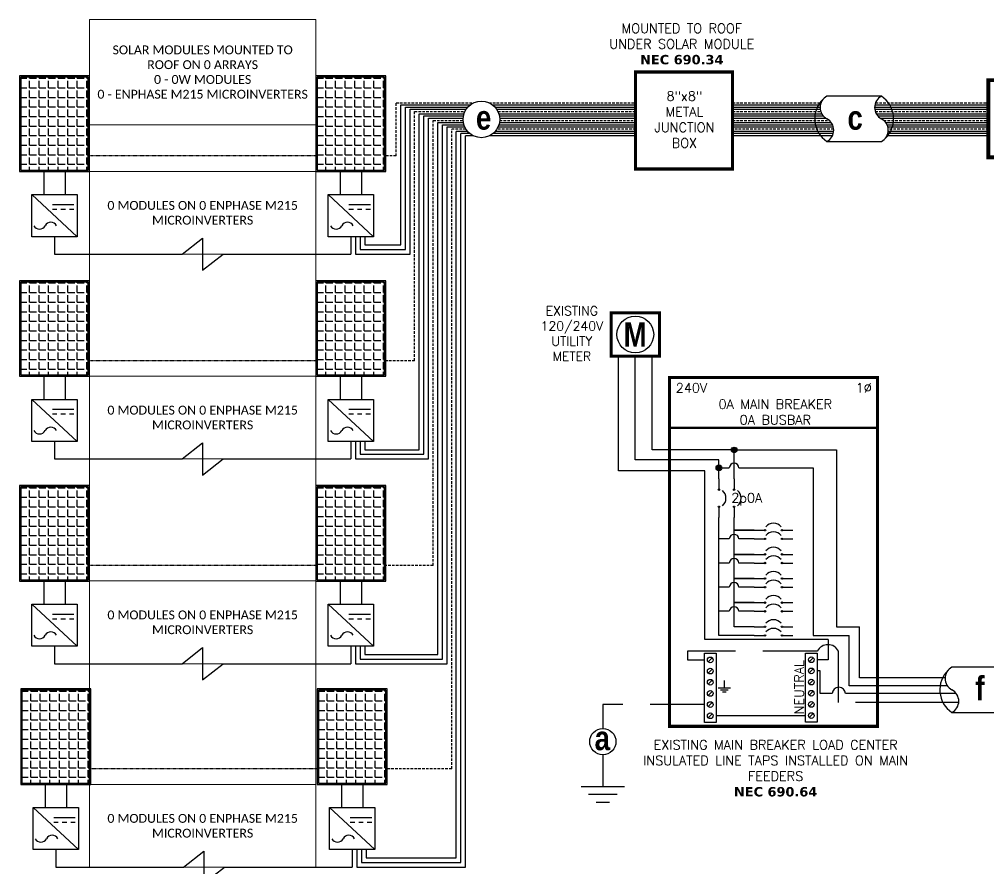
# Model space of a CAD drawing. Header units: feet. Extents: x 24455 to 25053, y 16036 to 16620.
# Drawn here: x 24465.4 to 24842.7, y 16283.1 to 16613.9 of the extents above; entities that cross this region are included whole.
import ezdxf

# ---------------------------------------------------------------- set-up
doc = ezdxf.new("R2010")
doc.units = ezdxf.units.FT
doc.header["$MEASUREMENT"] = 0
doc.linetypes.add('HIDDEN', pattern=[0.375, 0.25, -0.125])
for name, color, linetype in [('ONE LINE BLOCKS', 7, 'Continuous'), ('TABLES', 7, 'Continuous'), ('TEXT', 7, 'Continuous'), ('Z - TITLEBLOCK TXT', 7, 'Continuous')]:
    doc.layers.add(name, color=color, linetype=linetype)
doc.styles.add('ONE LINE TXT', font='techb___.ttf')
doc.styles.get("Standard").update_dxf_attribs({"font": 'simplex.shx'})

# ---------------------------------------------------------------- blocks, each defined once
blk = doc.blocks.new('*T12')
at = {"layer": 'Defpoints', "color": 8, "linetype": 'ByBlock', "lineweight": 0, "transparency": 16777216}
for p, q in [((0, 0), (88.16, 0)), ((0, 0), (0, -330.21)), ((88.16, 0), (88.16, -330.21)), ((0, -41.08), (88.16, -41.08)), ((0, -59.24), (88.16, -59.24)), ((0, -91.46), (88.16, -91.46)), ((0, -138.99), (88.16, -138.99)), ((0, -171.21), (88.16, -171.21)), ((0, -218.74), (88.16, -218.74)), ((0, -250.97), (88.16, -250.97)), ((0, -297.99), (88.16, -297.99)), ((0, -330.21), (88.16, -330.21))]:
    blk.add_line(p, q, dxfattribs=at)
at = {"color": 0, "linetype": 'Continuous', "transparency": 16777216, "char_height": 3.4544, "width": 83.574, "attachment_point": 5}
for s, insert in [('{\\fCalibri|b0|i0|c0;SOLAR MODULES MOUNTED TO ROOF ON 0 ARRAYS^J0 - 0W MODULES^J0 - ENPHASE M215 MICROINVERTERS', (44.08, -20.54)), ('{\\fCalibri|b0|i0|c0;', (44.08, -50.16)), ('{\\fCalibri|b0|i0|c0;0 MODULES ON 0 ENPHASE M215 MICROINVERTERS', (44.08, -75.35)), ('{\\fCalibri|b0|i0|c0;', (44.08, -115.23)), ('{\\fCalibri|b0|i0|c0;0 MODULES ON 0 ENPHASE M215 MICROINVERTERS', (44.08, -155.1)), ('{\\fCalibri|b0|i0|c0;', (44.08, -194.98)), ('{\\fCalibri|b0|i0|c0;0 MODULES ON 0 ENPHASE M215 MICROINVERTERS', (44.08, -234.86)), ('{\\fCalibri|b0|i0|c0;', (44.08, -274.48)), ('{\\fCalibri|b0|i0|c0;0 MODULES ON 0 ENPHASE M215 MICROINVERTERS', (44.08, -314.1))]:
    blk.add_mtext(s, dxfattribs=dict(at, insert=insert))
blk = doc.blocks.new('M_LINE TAPS')
at = {"layer": 'ONE LINE BLOCKS', "linetype": 'Continuous'}
h = blk.add_hatch(color=254, dxfattribs=at)
h.dxf.hatch_style = 1
edge = h.paths.add_edge_path()
edge.add_arc((-12.115, 17.423), 0.197, 0, 360)
h = blk.add_hatch(color=254, dxfattribs=at)
h.dxf.hatch_style = 1
edge = h.paths.add_edge_path()
edge.add_arc((-13.164, 16.191), 0.197, 0, 360)
h = blk.add_hatch(color=1, dxfattribs=at)
h.dxf.hatch_style = 1
edge = h.paths.add_edge_path()
edge.add_arc((-13.164, 14.685), 0.0515, 0, 360)
h = blk.add_hatch(color=1, dxfattribs=at)
h.dxf.hatch_style = 1
edge = h.paths.add_edge_path()
edge.add_arc((-12.115, 14.685), 0.0515, 0, 360)
h = blk.add_hatch(color=1, dxfattribs=at)
h.dxf.hatch_style = 1
edge = h.paths.add_edge_path()
edge.add_arc((-13.164, 13.502), 0.0515, 0, 360)
h = blk.add_hatch(color=1, dxfattribs=at)
h.dxf.hatch_style = 1
edge = h.paths.add_edge_path()
edge.add_arc((-12.115, 13.502), 0.0515, 0, 360)
h = blk.add_hatch(color=1, dxfattribs=at)
h.dxf.hatch_style = 1
edge = h.paths.add_edge_path()
edge.add_arc((-9.991, 11.887), 0.0515, 0, 360)
h = blk.add_hatch(color=1, dxfattribs=at)
h.dxf.hatch_style = 1
edge = h.paths.add_edge_path()
edge.add_arc((-8.808, 11.887), 0.0515, 0, 360)
h = blk.add_hatch(color=1, dxfattribs=at)
h.dxf.hatch_style = 1
edge = h.paths.add_edge_path()
edge.add_arc((-9.991, 11.288), 0.0515, 0, 360)
h = blk.add_hatch(color=1, dxfattribs=at)
h.dxf.hatch_style = 1
edge = h.paths.add_edge_path()
edge.add_arc((-8.808, 11.288), 0.0515, 0, 360)
h = blk.add_hatch(color=1, dxfattribs=at)
h.dxf.hatch_style = 1
edge = h.paths.add_edge_path()
edge.add_arc((-9.991, 10.221), 0.0515, 0, 360)
h = blk.add_hatch(color=1, dxfattribs=at)
h.dxf.hatch_style = 1
edge = h.paths.add_edge_path()
edge.add_arc((-8.808, 10.221), 0.0515, 0, 360)
h = blk.add_hatch(color=1, dxfattribs=at)
h.dxf.hatch_style = 1
edge = h.paths.add_edge_path()
edge.add_arc((-9.991, 9.622), 0.0515, 0, 360)
h = blk.add_hatch(color=1, dxfattribs=at)
h.dxf.hatch_style = 1
edge = h.paths.add_edge_path()
edge.add_arc((-8.808, 9.622), 0.0515, 0, 360)
h = blk.add_hatch(color=1, dxfattribs=at)
h.dxf.hatch_style = 1
edge = h.paths.add_edge_path()
edge.add_arc((-9.991, 8.555), 0.0515, 0, 360)
h = blk.add_hatch(color=1, dxfattribs=at)
h.dxf.hatch_style = 1
edge = h.paths.add_edge_path()
edge.add_arc((-8.808, 8.555), 0.0515, 0, 360)
h = blk.add_hatch(color=1, dxfattribs=at)
h.dxf.hatch_style = 1
edge = h.paths.add_edge_path()
edge.add_arc((-9.991, 7.957), 0.0515, 0, 360)
h = blk.add_hatch(color=1, dxfattribs=at)
h.dxf.hatch_style = 1
edge = h.paths.add_edge_path()
edge.add_arc((-8.808, 7.957), 0.0515, 0, 360)
h = blk.add_hatch(color=1, dxfattribs=at)
h.dxf.hatch_style = 1
edge = h.paths.add_edge_path()
edge.add_arc((-9.991, 6.889), 0.0515, 0, 360)
h = blk.add_hatch(color=1, dxfattribs=at)
h.dxf.hatch_style = 1
edge = h.paths.add_edge_path()
edge.add_arc((-8.808, 6.889), 0.0515, 0, 360)
h = blk.add_hatch(color=1, dxfattribs=at)
h.dxf.hatch_style = 1
edge = h.paths.add_edge_path()
edge.add_arc((-9.991, 6.291), 0.0515, 0, 360)
h = blk.add_hatch(color=1, dxfattribs=at)
h.dxf.hatch_style = 1
edge = h.paths.add_edge_path()
edge.add_arc((-8.808, 6.291), 0.0515, 0, 360)
h = blk.add_hatch(color=1, dxfattribs=at)
h.dxf.hatch_style = 1
edge = h.paths.add_edge_path()
edge.add_arc((-9.991, 5.224), 0.0515, 0, 360)
h = blk.add_hatch(color=1, dxfattribs=at)
h.dxf.hatch_style = 1
edge = h.paths.add_edge_path()
edge.add_arc((-8.808, 5.224), 0.0515, 0, 360)
h = blk.add_hatch(color=1, dxfattribs=at)
h.dxf.hatch_style = 1
edge = h.paths.add_edge_path()
edge.add_arc((-9.991, 4.625), 0.0515, 0, 360)
h = blk.add_hatch(color=1, dxfattribs=at)
h.dxf.hatch_style = 1
edge = h.paths.add_edge_path()
edge.add_arc((-8.808, 4.625), 0.0515, 0, 360)
at = {"color": 155, "true_color": 0x647190}
blk.add_line((-16.567, 22.428), (-2.231, 22.428), dxfattribs=at)
at = {"color": 7, "linetype": 'Continuous'}
for p, q in [((-3.464, 1.711), (-3.464, 5.224)), ((0, 1.711), (-3.464, 1.711))]:
    blk.add_line(p, q, dxfattribs=at)
at = {"color": 10, "linetype": 'Continuous'}
for p, q in [((-4.177, 1.149), (-4.177, 4.625)), ((-3.462, 4.625), (-3.462, 4.625)), ((0, 1.149), (-4.177, 1.149))]:
    blk.add_line(p, q, dxfattribs=at)
at = {"color": 253, "linetype": 'Continuous'}
for p, q in [((-6.184, 2.177), (-6.39, 2.177)), ((-6.184, 0.611), (-6.184, 2.177)), ((-5.36, 0.611), (-6.184, 0.611)), ((0, 0.611), (-4.425, 0.611))]:
    blk.add_line(p, q, dxfattribs=at)
at = {"color": 7, "linetype": 'Continuous'}
blk.add_circle((-21.169, -2.704), 0.906, dxfattribs=at)
at = {"color": 253, "linetype": 'Continuous'}
blk.add_arc((-4.892, 0.584), 0.468, 3.28193, 176.71807, dxfattribs=at)
at = {"layer": 'ONE LINE BLOCKS', "lineweight": 50}
blk.add_line((-16.567, 18.948), (-2.231, 18.948), dxfattribs=at)
at = {"layer": 'ONE LINE BLOCKS', "lineweight": 50, "const_width": 0.21}
for points in [[(-20.599, 23.898), (-20.599, 26.892), (-17.258, 26.892), (-17.258, 23.898)], [(-16.567, -1.647), (-16.567, 22.428), (-2.231, 22.428), (-2.231, -1.647)]]:
    blk.add_lwpolyline(points, close=True, dxfattribs=at)
at = {"layer": 'TEXT', "color": 92, "linetype": 'HIDDEN', "ltscale": 15}
for p, q in [((-6.39, 3.547), (-15.333, 3.547)), ((-15.333, 3.547), (-15.333, 2.935)), ((-4.917, 0), (-4.917, 3.547)), ((-15.333, 2.935), (-14.165, 2.935)), ((0, 0), (-4.917, 0)), ((-14.165, -0.148), (-21.169, -0.148)), ((-21.169, -0.148), (-21.169, -1.798)), ((-21.169, -3.61), (-21.169, -5.799))]:
    blk.add_line(p, q, dxfattribs=at)
at = {"layer": 'TEXT', "color": 92, "linetype": 'Continuous', "ltscale": 15}
blk.add_line((-7.195, -0.918), (-13.361, -0.918), dxfattribs=at)
at = {"layer": 'TEXT', "color": 92, "linetype": 'Continuous', "flags": 128}
for points in [[(-12.79, 1.513), (-12.79, 1.009)], [(-13.205, 1.009), (-12.375, 1.009)], [(-12.519, 0.855), (-13.061, 0.855)], [(-12.663, 0.701), (-12.917, 0.701)]]:
    blk.add_lwpolyline(points, dxfattribs=at)
at = {"layer": 'TEXT', "color": 92, "linetype": 'Continuous', "ltscale": 4, "flags": 128}
for points in [[(-22.671, -5.799), (-19.666, -5.799)], [(-20.187, -6.356), (-22.151, -6.356)], [(-20.708, -6.913), (-21.63, -6.913)]]:
    blk.add_lwpolyline(points, dxfattribs=at)
at = {"layer": 'TEXT', "linetype": 'Continuous'}
blk.add_circle((-18.928, 25.395), 1.267, dxfattribs=at)
at = {"layer": 'TEXT', "color": 92, "linetype": 'Continuous', "ltscale": 0.3}
blk.add_arc((-5.647, 3.164), 0.824, 27.66392, 152.33608, dxfattribs=at)
at = {"layer": 'Z - TITLEBLOCK TXT', "color": 253, "linetype": 'Continuous'}
for p, q in [((-20.077, 15.98), (-20.077, 23.898)), ((-14.134, 15.98), (-20.077, 15.98)), ((-14.134, 4.344), (-14.134, 15.98)), ((-5.63, 4.344), (-14.134, 4.344)), ((-5.63, 4.344), (-5.63, 2.948)), ((-5.63, 2.948), (-6.39, 2.948))]:
    blk.add_line(p, q, dxfattribs=at)
at = {"layer": 'Z - TITLEBLOCK TXT', "color": 10, "linetype": 'Continuous'}
for p, q in [((-18.928, 16.744), (-18.928, 23.898)), ((-13.164, 16.744), (-18.928, 16.744)), ((-13.164, 15.429), (-13.164, 16.744)), ((-12.967, 16.191), (-12.446, 16.191)), ((-11.783, 16.191), (-6.656, 16.191)), ((-6.656, 16.191), (-6.656, 4.625)), ((-13.164, 4.625), (-13.164, 12.759)), ((-12.446, 11.288), (-13.164, 11.288)), ((-10.734, 11.288), (-11.783, 11.288)), ((-12.446, 9.622), (-13.164, 9.622)), ((-10.734, 9.622), (-11.783, 9.622)), ((-12.446, 7.957), (-13.164, 7.957)), ((-10.734, 7.957), (-11.783, 7.957)), ((-12.446, 6.291), (-13.164, 6.291)), ((-10.734, 6.291), (-11.783, 6.291)), ((-10.734, 4.625), (-13.164, 4.625)), ((-6.656, 4.625), (-4.177, 4.625))]:
    blk.add_line(p, q, dxfattribs=at)
at = {"layer": 'Z - TITLEBLOCK TXT', "color": 7, "linetype": 'Continuous'}
for p, q in [((-17.778, 17.423), (-17.778, 23.898)), ((-12.115, 17.423), (-17.778, 17.423)), ((-12.115, 15.429), (-12.115, 17.423)), ((-11.918, 17.423), (-5.044, 17.423)), ((-5.044, 17.423), (-5.044, 5.224)), ((-12.115, 10.221), (-12.115, 12.759)), ((-12.115, 11.887), (-10.734, 11.887)), ((-10.734, 11.887), (-12.115, 11.887)), ((-12.115, 8.555), (-12.115, 10.221)), ((-12.115, 10.221), (-10.734, 10.221)), ((-10.734, 10.221), (-12.115, 10.221)), ((-12.115, 6.889), (-12.115, 8.555)), ((-12.115, 8.555), (-10.734, 8.555)), ((-10.734, 8.555), (-12.115, 8.555)), ((-12.115, 5.224), (-12.115, 6.889)), ((-12.115, 6.889), (-10.734, 6.889)), ((-10.734, 6.889), (-12.115, 6.889)), ((-10.734, 5.224), (-12.115, 5.224)), ((-5.044, 5.224), (-3.464, 5.224))]:
    blk.add_line(p, q, dxfattribs=at)
at = {"layer": 'Z - TITLEBLOCK TXT', "color": 1, "linetype": 'Continuous'}
for p, q in [((-14.165, -1.378), (-14.165, 3.395)), ((-14.165, 3.395), (-13.361, 3.395)), ((-13.361, 3.395), (-13.361, -1.378)), ((-7.195, -1.366), (-7.195, 3.408)), ((-7.195, 3.408), (-6.39, 3.408)), ((-6.39, 3.408), (-6.39, -1.366)), ((-13.361, -1.378), (-14.165, -1.378)), ((-6.39, -1.366), (-7.195, -1.366))]:
    blk.add_line(p, q, dxfattribs=at)
at = {"layer": 'Z - TITLEBLOCK TXT', "color": 4, "linetype": 'Continuous'}
for p, q in [((-13.624, 3.075), (-13.902, 2.796)), ((-6.653, 3.087), (-6.932, 2.809)), ((-13.624, 2.304), (-13.902, 2.025)), ((-6.653, 2.317), (-6.932, 2.038)), ((-13.624, 1.533), (-13.902, 1.255)), ((-6.653, 1.546), (-6.932, 1.267)), ((-13.624, 0.762), (-13.902, 0.484)), ((-6.653, 0.775), (-6.932, 0.497)), ((-6.653, 0.004), (-6.932, -0.274)), ((-13.624, -0.008), (-13.902, -0.287)), ((-13.624, -0.779), (-13.902, -1.058)), ((-6.653, -0.766), (-6.932, -1.045))]:
    blk.add_line(p, q, dxfattribs=at)
at = {"layer": 'Z - TITLEBLOCK TXT', "color": 1, "linetype": 'Continuous', "flags": 128}
for points in [[(-13.164, 15.429), (-13.164, 14.685)], [(-13.164, 15.429), (-13.164, 14.685)], [(-12.115, 15.429), (-12.115, 14.685)], [(-12.115, 15.429), (-12.115, 14.685)], [(-13.164, 13.502), (-13.164, 12.759)], [(-12.115, 13.502), (-12.115, 12.759)], [(-10.734, 11.887), (-9.991, 11.887)], [(-10.734, 11.887), (-9.991, 11.887)], [(-8.808, 11.887), (-8.064, 11.887)], [(-10.734, 11.288), (-9.991, 11.288)], [(-10.734, 11.288), (-9.991, 11.288)], [(-8.808, 11.288), (-8.064, 11.288)], [(-10.734, 10.221), (-9.991, 10.221)], [(-10.734, 10.221), (-9.991, 10.221)], [(-8.808, 10.221), (-8.064, 10.221)], [(-10.734, 9.622), (-9.991, 9.622)], [(-10.734, 9.622), (-9.991, 9.622)], [(-8.808, 9.622), (-8.064, 9.622)], [(-10.734, 8.555), (-9.991, 8.555)], [(-10.734, 8.555), (-9.991, 8.555)], [(-8.808, 8.555), (-8.064, 8.555)], [(-10.734, 7.957), (-9.991, 7.957)], [(-10.734, 7.957), (-9.991, 7.957)], [(-8.808, 7.957), (-8.064, 7.957)], [(-10.734, 6.889), (-9.991, 6.889)], [(-10.734, 6.889), (-9.991, 6.889)], [(-8.808, 6.889), (-8.064, 6.889)], [(-10.734, 6.291), (-9.991, 6.291)], [(-10.734, 6.291), (-9.991, 6.291)], [(-8.808, 6.291), (-8.064, 6.291)], [(-10.734, 5.224), (-9.991, 5.224)], [(-10.734, 5.224), (-9.991, 5.224)], [(-8.808, 5.224), (-8.064, 5.224)], [(-10.734, 4.625), (-9.991, 4.625)], [(-10.734, 4.625), (-9.991, 4.625)], [(-8.808, 4.625), (-8.064, 4.625)]]:
    blk.add_lwpolyline(points, dxfattribs=at)
at = {"layer": 'Z - TITLEBLOCK TXT', "color": 7, "linetype": 'Continuous'}
for centre in [(-12.115, 17.423), (-12.115, 17.423), (-13.164, 16.191)]:
    blk.add_circle(centre, 0.197, dxfattribs=at)
at = {"layer": 'Z - TITLEBLOCK TXT', "color": 1, "linetype": 'Continuous'}
for centre in [(-13.164, 14.685), (-12.115, 14.685), (-13.164, 13.502), (-12.115, 13.502), (-9.991, 11.887), (-8.808, 11.887), (-9.991, 11.288), (-8.808, 11.288), (-9.991, 10.221), (-8.808, 10.221), (-9.991, 9.622), (-8.808, 9.622), (-9.991, 8.555), (-8.808, 8.555), (-9.991, 7.957), (-8.808, 7.957), (-9.991, 6.889), (-8.808, 6.889), (-9.991, 6.291), (-8.808, 6.291), (-9.991, 5.224), (-8.808, 5.224), (-9.991, 4.625), (-8.808, 4.625)]:
    blk.add_circle(centre, 0.0515, dxfattribs=at)
at = {"layer": 'Z - TITLEBLOCK TXT', "color": 4, "linetype": 'Continuous'}
for centre in [(-13.763, 2.935), (-6.792, 2.948), (-13.763, 2.165), (-6.792, 2.177), (-13.763, 1.394), (-6.792, 1.407), (-13.763, 0.623), (-6.792, 0.636), (-13.763, -0.148), (-6.792, -0.135), (-13.763, -0.918), (-6.792, -0.906)]:
    blk.add_circle(centre, 0.197, dxfattribs=at)
at = {"layer": 'Z - TITLEBLOCK TXT', "color": 10, "linetype": 'Continuous'}
for centre in [(-12.115, 16.172), (-12.115, 11.269), (-12.115, 9.603), (-12.115, 7.938), (-12.115, 6.272)]:
    blk.add_arc(centre, 0.332, 3.2937, 176.7063, dxfattribs=at)
at = {"layer": 'Z - TITLEBLOCK TXT', "color": 1, "linetype": 'Continuous'}
for centre, start, end in [((-13.375, 14.094), 310.3392, 49.6608), ((-12.326, 14.094), 310.3392, 49.6608), ((-9.399, 11.675), 40.3392, 139.6608), ((-9.399, 11.077), 40.3392, 139.6608), ((-9.399, 10.01), 40.3392, 139.6608), ((-9.399, 9.411), 40.3392, 139.6608), ((-9.399, 8.344), 40.3392, 139.6608), ((-9.399, 7.745), 40.3392, 139.6608), ((-9.399, 6.678), 40.3392, 139.6608), ((-9.399, 6.079), 40.3392, 139.6608), ((-9.399, 5.012), 40.3392, 139.6608), ((-9.399, 4.413), 40.3392, 139.6608)]:
    blk.add_arc(centre, 0.697, start, end, dxfattribs=at)
at = {"layer": 'TABLES', "color": 1, "linetype": 'Continuous'}
blk.add_text('NEUTRAL', height=0.648, rotation=90, dxfattribs=at).set_placement((-7.311, -0.826))
at = {"layer": 'TEXT', "color": 1, "attachment_point": 5}
for s, width, gutter_width, heights, insert, char_height in [('EXISTING\\P120/240V UTILITY METER', 0.05231, 7.17, [0], (-23.305, 25.455), 0.62775), ('240V', 0.14806, 0.75, [0], (-15.056, 21.71), 0.648), ('1∅', 0.14806, 0.75, [0], (-3.173, 21.71), 0.648), ('0A MAIN BREAKER\\P0A BUSBAR', 11.19903, 0.75, [0], (-9.274, 20.045), 0.648), ('2p0A', 0.14806, 0.75, [0], (-11.242, 14.016), 0.648), ('EXISTING MAIN BREAKER LOAD CENTER INSULATED LINE TAPS INSTALLED ON MAIN FEEDERS\\P{\\fVerdana|b1|i0|c0|p34;NEC 690.64}', 18.4888, 7.17, [5.996], (-9.253, -4.546), 0.648)]:
    blk.add_mtext_dynamic_manual_height_columns(s, width=width, gutter_width=gutter_width, heights=heights, dxfattribs=dict(at, insert=insert, char_height=char_height))
at = {"layer": 'Z - TITLEBLOCK TXT', "color": 253, "linetype": 'Continuous', "style": 'ONE LINE TXT'}
blk.add_text('M', height=1.662, dxfattribs=at).set_placement((-19.736, 24.559))
at = {"layer": 'Z - TITLEBLOCK TXT', "color": 1, "linetype": 'Continuous', "insert": (-21.734, -1.631), "char_height": 1.66239, "attachment_point": 1, "style": 'ONE LINE TXT'}
blk.add_mtext_dynamic_manual_height_columns('{\\W1;\\C256;a}', width=0.13853, gutter_width=2.132, heights=[0], dxfattribs=at)
blk = doc.blocks.new('*U13')
at = {"color": 155, "true_color": 0x647190}
blk.add_blockref('M_LINE TAPS', (0, 0), dxfattribs=at)
blk = doc.blocks.new('*U7')
at = {"color": 7, "linetype": 'Continuous'}
for p, q in [((6.669, 2.433), (2.905, 2.433)), ((2.435, 1.711), (0, 1.711)), ((9.575, 1.711), (6.199, 1.711)), ((2.905, -0.69), (6.669, -0.69))]:
    blk.add_line(p, q, dxfattribs=at)
at = {"color": 10, "linetype": 'Continuous'}
for p, q in [((2.591, 1.149), (0, 1.149)), ((9.575, 1.149), (6.355, 1.149))]:
    blk.add_line(p, q, dxfattribs=at)
at = {"color": 253, "linetype": 'Continuous'}
for p, q in [((3.208, 0.611), (0, 0.611)), ((9.575, 0.611), (6.972, 0.611))]:
    blk.add_line(p, q, dxfattribs=at)
at = {"color": 7, "linetype": 'Continuous'}
for centre, start, end in [((3.942, 0.872), 133.97324, 236.42648), ((5.633, 0.872), 313.97324, 56.42648)]:
    blk.add_arc(centre, 1.874, start, end, dxfattribs=at)
at = {"layer": 'TEXT', "color": 92, "linetype": 'HIDDEN', "ltscale": 15}
for p, q in [((3.373, 0), (0, 0)), ((9.575, 0), (7.137, 0))]:
    blk.add_line(p, q, dxfattribs=at)
at = {"layer": 'Z - TITLEBLOCK TXT', "linetype": 'Continuous'}
for centre, start, end in [((3.315, 1.653), 117.66392, 242.33608), ((7.078, 1.653), 117.66392, 242.33608), ((2.496, 0.091), 297.66392, 62.33608), ((6.26, 0.091), 297.66392, 62.33608)]:
    blk.add_arc(centre, 0.882, start, end, dxfattribs=at)

msp = doc.modelspace()

# ---------------------------------------------------------------- hatches: boundary and pattern name
at = {"layer": 'ONE LINE BLOCKS', "linetype": 'Continuous'}
h = msp.add_hatch(dxfattribs=at)
h.set_pattern_fill('ANGLE', color=256, scale=13.54666)
h.set_pattern_definition([(0, (24528.955, 4573.0756), (0, 3.7253315), [2.709332, -1.0159995]), (90, (24528.955, 4573.0756), (-3.7253315, 2e-16), [2.709332, -1.0159995])])
h.paths.add_polyline_path([(24465.94, 16591.37), (24465.94, 16555.19), (24492.18, 16555.19), (24492.18, 16591.37)])
h = msp.add_hatch(dxfattribs=at)
h.set_pattern_fill('ANGLE', color=256, scale=13.54666)
h.set_pattern_definition([(0, (24644.3747, 4573.0756), (0, 3.7253315), [2.709332, -1.0159995]), (90, (24644.3747, 4573.0756), (-3.7253315, 2e-16), [2.709332, -1.0159995])])
h.paths.add_polyline_path([(24581.36, 16591.37), (24581.36, 16555.19), (24607.6, 16555.19), (24607.6, 16591.37)])
h = msp.add_hatch(dxfattribs=at)
h.set_pattern_fill('ANGLE', color=256, scale=13.54666)
h.set_pattern_definition([(0, (24528.955, 4493.3225), (0, 3.7253315), [2.709332, -1.0159995]), (90, (24528.955, 4493.3225), (-3.7253315, 2e-16), [2.709332, -1.0159995])])
h.paths.add_polyline_path([(24465.94, 16511.62), (24465.94, 16475.44), (24492.18, 16475.44), (24492.18, 16511.62)])
h = msp.add_hatch(dxfattribs=at)
h.set_pattern_fill('ANGLE', color=256, scale=13.54666)
h.set_pattern_definition([(0, (24644.3747, 4493.3225), (0, 3.7253315), [2.709332, -1.0159995]), (90, (24644.3747, 4493.3225), (-3.7253315, 2e-16), [2.709332, -1.0159995])])
h.paths.add_polyline_path([(24581.36, 16511.62), (24581.36, 16475.44), (24607.6, 16475.44), (24607.6, 16511.62)])
h = msp.add_hatch(dxfattribs=at)
h.set_pattern_fill('ANGLE', color=256, scale=13.54666)
h.set_pattern_definition([(0, (24528.955, 4413.5694), (0, 3.7253315), [2.709332, -1.0159995]), (90, (24528.955, 4413.5694), (-3.7253315, 2e-16), [2.709332, -1.0159995])])
h.paths.add_polyline_path([(24465.94, 16431.87), (24465.94, 16395.68), (24492.18, 16395.68), (24492.18, 16431.87)])
h = msp.add_hatch(dxfattribs=at)
h.set_pattern_fill('ANGLE', color=256, scale=13.54666)
h.set_pattern_definition([(0, (24644.3747, 4413.5694), (0, 3.7253315), [2.709332, -1.0159995]), (90, (24644.3747, 4413.5694), (-3.7253315, 2e-16), [2.709332, -1.0159995])])
h.paths.add_polyline_path([(24581.36, 16431.87), (24581.36, 16395.68), (24607.6, 16395.68), (24607.6, 16431.87)])
h = msp.add_hatch(dxfattribs=at)
h.set_pattern_fill('ANGLE', color=256, scale=13.54666)
h.set_pattern_definition([(0, (24529.464, 4334.3253), (0, 3.7253315), [2.709332, -1.0159995]), (90, (24529.464, 4334.3253), (-3.7253315, 2e-16), [2.709332, -1.0159995])])
h.paths.add_polyline_path([(24466.45, 16352.62), (24466.45, 16316.44), (24492.69, 16316.44), (24492.69, 16352.62)])
h = msp.add_hatch(dxfattribs=at)
h.set_pattern_fill('ANGLE', color=256, scale=13.54666)
h.set_pattern_definition([(0, (24644.8838, 4334.3253), (0, 3.7253315), [2.709332, -1.0159995]), (90, (24644.8838, 4334.3253), (-3.7253315, 2e-16), [2.709332, -1.0159995])])
h.paths.add_polyline_path([(24581.87, 16352.62), (24581.87, 16316.44), (24608.11, 16316.44), (24608.11, 16352.62)])

# ---------------------------------------------------------------- linework, layer by layer
at = {"color": 7, "linetype": 'Continuous'}
for p, q in [((24800.98, 16584), (24779.74, 16584)), ((24779.74, 16566.37), (24800.98, 16566.37))]:
    msp.add_line(p, q, dxfattribs=at)
at = {"color": 253, "linetype": 'Continuous'}
for p, q in [((24613.88, 16526.06), (24613.88, 16580.61)), ((24613.88, 16580.61), (24640.88, 16580.61)), ((24621.09, 16577.17), (24638.46, 16577.17)), ((24621.09, 16446.31), (24621.09, 16577.17)), ((24649.63, 16580.61), (24705.26, 16580.61)), ((24652.05, 16577.17), (24705.26, 16577.17)), ((24743.04, 16580.61), (24777.18, 16580.61)), ((24743.04, 16577.17), (24777.7, 16577.17)), ((24798.42, 16580.61), (24842.63, 16580.61)), ((24798.95, 16577.17), (24842.63, 16577.17)), ((24628.3, 16573.72), (24638.23, 16573.72)), ((24628.3, 16366.56), (24628.3, 16573.72)), ((24652.29, 16573.72), (24705.26, 16573.72)), ((24743.04, 16573.72), (24781.44, 16573.72)), ((24802.68, 16573.72), (24842.63, 16573.72)), ((24639.87, 16570.28), (24635.51, 16570.28)), ((24635.51, 16287.31), (24635.51, 16570.28)), ((24705.26, 16570.28), (24650.64, 16570.28)), ((24782.38, 16570.28), (24743.04, 16570.28)), ((24842.63, 16570.28), (24803.62, 16570.28)), ((24599.89, 16526.06), (24613.88, 16526.06)), ((24599.89, 16446.31), (24621.09, 16446.31)), ((24599.89, 16366.56), (24628.3, 16366.56)), ((24600.4, 16287.31), (24635.51, 16287.31))]:
    msp.add_line(p, q, dxfattribs=at)
at = {"color": 10, "linetype": 'Continuous'}
for p, q in [((24615.69, 16524.26), (24615.69, 16579.75)), ((24615.69, 16579.75), (24639.95, 16579.75)), ((24650.56, 16579.75), (24705.26, 16579.75)), ((24743.04, 16579.75), (24777.07, 16579.75)), ((24798.32, 16579.75), (24842.63, 16579.75)), ((24622.89, 16576.31), (24638.24, 16576.31)), ((24622.89, 16444.51), (24622.89, 16576.31)), ((24652.27, 16576.31), (24705.26, 16576.31)), ((24743.04, 16576.31), (24778.31, 16576.31)), ((24799.56, 16576.31), (24842.63, 16576.31)), ((24630.1, 16572.86), (24638.43, 16572.86)), ((24630.1, 16364.76), (24630.1, 16572.86)), ((24640.76, 16569.42), (24637.31, 16569.42)), ((24637.31, 16285.51), (24637.31, 16569.42)), ((24705.26, 16569.42), (24649.75, 16569.42)), ((24652.08, 16572.86), (24705.26, 16572.86)), ((24743.04, 16572.86), (24781.95, 16572.86)), ((24782.21, 16569.42), (24743.04, 16569.42)), ((24803.19, 16572.86), (24842.63, 16572.86)), ((24842.63, 16569.42), (24803.46, 16569.42)), ((24598.09, 16524.26), (24615.69, 16524.26)), ((24598.09, 16444.51), (24622.89, 16444.51)), ((24598.09, 16364.76), (24630.1, 16364.76)), ((24598.6, 16285.51), (24637.31, 16285.51))]:
    msp.add_line(p, q, dxfattribs=at)
at = {"linetype": 'Continuous'}
for p, q in [((24617.49, 16522.46), (24617.49, 16578.89)), ((24617.49, 16578.89), (24639.29, 16578.89)), ((24651.22, 16578.89), (24705.26, 16578.89)), ((24743.04, 16578.89), (24777.12, 16578.89)), ((24798.37, 16578.89), (24842.63, 16578.89)), ((24624.7, 16575.45), (24638.13, 16575.45)), ((24624.7, 16442.71), (24624.7, 16575.45)), ((24652.38, 16575.45), (24705.26, 16575.45)), ((24743.04, 16575.45), (24779.3, 16575.45)), ((24800.55, 16575.45), (24842.63, 16575.45)), ((24631.9, 16572), (24638.76, 16572)), ((24631.9, 16362.95), (24631.9, 16572)), ((24651.75, 16572), (24705.26, 16572)), ((24743.04, 16572), (24782.25, 16572)), ((24803.5, 16572), (24842.63, 16572)), ((24642.11, 16568.56), (24639.11, 16568.56)), ((24639.11, 16283.71), (24639.11, 16568.56)), ((24705.26, 16568.56), (24648.41, 16568.56)), ((24781.88, 16568.56), (24743.04, 16568.56)), ((24842.63, 16568.56), (24803.12, 16568.56)), ((24474.91, 16554.68), (24474.91, 16545.67)), ((24483.22, 16554.68), (24483.22, 16545.67)), ((24590.33, 16554.68), (24590.33, 16545.67)), ((24598.63, 16554.68), (24598.63, 16545.67)), ((24470.24, 16545.67), (24487.89, 16545.67)), ((24470.24, 16529.28), (24470.24, 16545.67)), ((24470.24, 16545.67), (24487.89, 16529.28)), ((24487.89, 16545.67), (24487.89, 16529.28)), ((24585.66, 16545.67), (24603.3, 16545.67)), ((24585.66, 16529.28), (24585.66, 16545.67)), ((24585.66, 16545.67), (24603.3, 16529.28)), ((24603.3, 16545.67), (24603.3, 16529.28)), ((24487.89, 16529.28), (24470.24, 16529.28)), ((24603.3, 16529.28), (24585.66, 16529.28)), ((24596.28, 16522.46), (24617.49, 16522.46)), ((24474.91, 16474.93), (24474.91, 16465.92)), ((24483.22, 16474.93), (24483.22, 16465.92)), ((24590.33, 16474.93), (24590.33, 16465.92)), ((24598.63, 16474.93), (24598.63, 16465.92)), ((24470.24, 16465.92), (24487.89, 16465.92)), ((24470.24, 16449.53), (24470.24, 16465.92)), ((24470.24, 16465.92), (24487.89, 16449.53)), ((24487.89, 16465.92), (24487.89, 16449.53)), ((24585.66, 16465.92), (24603.3, 16465.92)), ((24585.66, 16449.53), (24585.66, 16465.92)), ((24585.66, 16465.92), (24603.3, 16449.53)), ((24603.3, 16465.92), (24603.3, 16449.53)), ((24487.89, 16449.53), (24470.24, 16449.53)), ((24603.3, 16449.53), (24585.66, 16449.53)), ((24596.28, 16442.71), (24624.7, 16442.71)), ((24474.91, 16395.17), (24474.91, 16386.16)), ((24483.22, 16395.17), (24483.22, 16386.16)), ((24590.33, 16395.17), (24590.33, 16386.16)), ((24598.63, 16395.17), (24598.63, 16386.16)), ((24470.24, 16386.16), (24487.89, 16386.16)), ((24470.24, 16369.77), (24470.24, 16386.16)), ((24470.24, 16386.16), (24487.89, 16369.77)), ((24487.89, 16386.16), (24487.89, 16369.77)), ((24585.66, 16386.16), (24603.3, 16386.16)), ((24585.66, 16369.77), (24585.66, 16386.16)), ((24585.66, 16386.16), (24603.3, 16369.77)), ((24603.3, 16386.16), (24603.3, 16369.77)), ((24487.89, 16369.77), (24470.24, 16369.77)), ((24603.3, 16369.77), (24585.66, 16369.77)), ((24596.28, 16362.95), (24631.9, 16362.95)), ((24475.42, 16315.93), (24475.42, 16306.92)), ((24483.72, 16315.93), (24483.72, 16306.92)), ((24590.84, 16315.93), (24590.84, 16306.92)), ((24599.14, 16315.93), (24599.14, 16306.92)), ((24470.75, 16306.92), (24488.39, 16306.92)), ((24470.75, 16290.53), (24470.75, 16306.92)), ((24470.75, 16306.92), (24488.39, 16290.53)), ((24488.39, 16306.92), (24488.39, 16290.53)), ((24586.17, 16306.92), (24603.81, 16306.92)), ((24586.17, 16290.53), (24586.17, 16306.92)), ((24586.17, 16306.92), (24603.81, 16290.53)), ((24603.81, 16306.92), (24603.81, 16290.53)), ((24488.39, 16290.53), (24470.75, 16290.53)), ((24603.81, 16290.53), (24586.17, 16290.53)), ((24596.79, 16283.71), (24639.11, 16283.71))]:
    msp.add_line(p, q, dxfattribs=at)
at = {"linetype": 'Continuous', "flags": 128}
for points in [[(24465.43, 16591.88), (24465.43, 16554.68), (24492.69, 16554.68), (24492.69, 16591.88), (24465.43, 16591.88)], [(24580.85, 16591.88), (24580.85, 16554.68), (24608.11, 16554.68), (24608.11, 16591.88), (24580.85, 16591.88)], [(24465.43, 16512.13), (24465.43, 16474.93), (24492.69, 16474.93), (24492.69, 16512.13), (24465.43, 16512.13)], [(24580.85, 16512.13), (24580.85, 16474.93), (24608.11, 16474.93), (24608.11, 16512.13), (24580.85, 16512.13)], [(24465.43, 16432.38), (24465.43, 16395.17), (24492.69, 16395.17), (24492.69, 16432.38), (24465.43, 16432.38)], [(24580.85, 16432.38), (24580.85, 16395.17), (24608.11, 16395.17), (24608.11, 16432.38), (24580.85, 16432.38)], [(24465.94, 16353.13), (24465.94, 16315.93), (24493.2, 16315.93), (24493.2, 16353.13), (24465.94, 16353.13)], [(24581.36, 16353.13), (24581.36, 16315.93), (24608.62, 16315.93), (24608.62, 16353.13), (24581.36, 16353.13)]]:
    msp.add_lwpolyline(points, dxfattribs=at)
for points in [[(24465.94, 16591.37), (24465.94, 16555.19), (24492.18, 16555.19), (24492.18, 16591.37)], [(24581.36, 16591.37), (24581.36, 16555.19), (24607.6, 16555.19), (24607.6, 16591.37)], [(24465.94, 16511.62), (24465.94, 16475.44), (24492.18, 16475.44), (24492.18, 16511.62)], [(24581.36, 16511.62), (24581.36, 16475.44), (24607.6, 16475.44), (24607.6, 16511.62)], [(24465.94, 16431.87), (24465.94, 16395.68), (24492.18, 16395.68), (24492.18, 16431.87)], [(24581.36, 16431.87), (24581.36, 16395.68), (24607.6, 16395.68), (24607.6, 16431.87)], [(24466.45, 16352.62), (24466.45, 16316.44), (24492.69, 16316.44), (24492.69, 16352.62)], [(24581.87, 16352.62), (24581.87, 16316.44), (24608.11, 16316.44), (24608.11, 16352.62)]]:
    msp.add_lwpolyline(points, close=True, dxfattribs=at)
at = {"color": 7, "linetype": 'Continuous'}
msp.add_circle((24645.26, 16574.97), 7.14, dxfattribs=at)
for centre, start, end in [((24785.59, 16575.19), 133.9732, 236.4265), ((24795.13, 16575.19), 313.9732, 56.4265)]:
    msp.add_arc(centre, 10.58, start, end, dxfattribs=at)
at = {"layer": 'ONE LINE BLOCKS', "lineweight": 50}
for points, const_width in [([(24743.04, 16555.65), (24705.26, 16555.65), (24705.26, 16593.43), (24743.04, 16593.43)], 1.19), ([(24872.73, 16560.14), (24842.63, 16560.14), (24842.63, 16590.24), (24872.73, 16590.24)], 1.53)]:
    msp.add_lwpolyline(points, close=True, dxfattribs=dict(at, const_width=const_width))
at = {"layer": 'TEXT', "color": 92, "linetype": 'HIDDEN', "ltscale": 4}
for p, q in [((24612.08, 16560.73), (24612.08, 16581.47)), ((24612.08, 16581.47), (24642.31, 16581.47)), ((24648.21, 16581.47), (24705.26, 16581.47)), ((24743.04, 16581.47), (24777.44, 16581.47)), ((24798.68, 16581.47), (24842.63, 16581.47)), ((24619.29, 16578.03), (24638.81, 16578.03)), ((24619.29, 16480.98), (24619.29, 16578.03)), ((24651.71, 16578.03), (24705.26, 16578.03)), ((24743.04, 16578.03), (24777.33, 16578.03)), ((24798.57, 16578.03), (24842.63, 16578.03)), ((24626.5, 16574.58), (24638.13, 16574.58)), ((24626.5, 16401.22), (24626.5, 16574.58)), ((24652.39, 16574.58), (24705.26, 16574.58)), ((24743.04, 16574.58), (24780.64, 16574.58)), ((24801.88, 16574.58), (24842.63, 16574.58)), ((24639.23, 16571.14), (24633.71, 16571.14)), ((24633.71, 16322.07), (24633.71, 16571.14)), ((24705.26, 16571.14), (24651.29, 16571.14)), ((24782.39, 16571.14), (24743.04, 16571.14)), ((24842.63, 16571.14), (24803.63, 16571.14)), ((24612.08, 16560.73), (24608.11, 16560.73)), ((24619.29, 16480.98), (24608.11, 16480.98)), ((24626.5, 16401.22), (24608.11, 16401.22)), ((24633.71, 16321.98), (24608.62, 16321.98))]:
    msp.add_line(p, q, dxfattribs=at)
at = {"layer": 'TEXT', "color": 92, "linetype": 'HIDDEN', "ltscale": 0.3, "flags": 128}
for points in [[(24580.85, 16560.73), (24492.69, 16560.73)], [(24580.85, 16480.98), (24492.69, 16480.98)], [(24580.85, 16401.22), (24492.69, 16401.22)], [(24581.36, 16321.98), (24493.2, 16321.98)]]:
    msp.add_lwpolyline(points, dxfattribs=at)
at = {"layer": 'Z - TITLEBLOCK TXT', "color": 7, "linetype": 'Continuous'}
for p, q in [((24486.66, 16541.68), (24478.27, 16541.68)), ((24480.02, 16539.86), (24478.27, 16539.86)), ((24483.34, 16539.86), (24481.59, 16539.86)), ((24486.66, 16539.86), (24484.91, 16539.86)), ((24602.08, 16541.68), (24593.69, 16541.68)), ((24595.44, 16539.86), (24593.69, 16539.86)), ((24598.76, 16539.86), (24597.01, 16539.86)), ((24602.08, 16539.86), (24600.33, 16539.86)), ((24528.82, 16522.46), (24536.77, 16528.72)), ((24536.77, 16528.72), (24536.77, 16516.2)), ((24536.77, 16516.2), (24544.73, 16522.46)), ((24486.66, 16461.92), (24478.27, 16461.92)), ((24480.02, 16460.11), (24478.27, 16460.11)), ((24483.34, 16460.11), (24481.59, 16460.11)), ((24486.66, 16460.11), (24484.91, 16460.11)), ((24602.08, 16461.92), (24593.69, 16461.92)), ((24595.44, 16460.11), (24593.69, 16460.11)), ((24598.76, 16460.11), (24597.01, 16460.11)), ((24602.08, 16460.11), (24600.33, 16460.11)), ((24528.82, 16442.71), (24536.77, 16448.97)), ((24536.77, 16448.97), (24536.77, 16436.44)), ((24536.77, 16436.44), (24544.73, 16442.71)), ((24486.66, 16382.17), (24478.27, 16382.17)), ((24602.08, 16382.17), (24593.69, 16382.17)), ((24480.02, 16380.36), (24478.27, 16380.36)), ((24483.34, 16380.36), (24481.59, 16380.36)), ((24486.66, 16380.36), (24484.91, 16380.36)), ((24595.44, 16380.36), (24593.69, 16380.36)), ((24598.76, 16380.36), (24597.01, 16380.36)), ((24602.08, 16380.36), (24600.33, 16380.36)), ((24528.82, 16362.95), (24536.77, 16369.22)), ((24536.77, 16369.22), (24536.77, 16356.69)), ((24536.77, 16356.69), (24544.73, 16362.95)), ((24487.17, 16302.93), (24478.78, 16302.93)), ((24602.59, 16302.93), (24594.2, 16302.93)), ((24480.53, 16301.11), (24478.78, 16301.11)), ((24483.85, 16301.11), (24482.1, 16301.11)), ((24487.17, 16301.11), (24485.42, 16301.11)), ((24595.95, 16301.11), (24594.2, 16301.11)), ((24599.27, 16301.11), (24597.52, 16301.11)), ((24602.59, 16301.11), (24600.84, 16301.11)), ((24529.33, 16283.71), (24537.28, 16289.97)), ((24537.28, 16289.97), (24537.28, 16277.44)), ((24537.28, 16277.44), (24545.24, 16283.71))]:
    msp.add_line(p, q, dxfattribs=at)
at = {"layer": 'Z - TITLEBLOCK TXT', "linetype": 'Continuous', "flags": 128}
for points in [[(24479.06, 16529.28), (24479.06, 16522.46)], [(24594.48, 16529.28), (24594.48, 16522.46)], [(24596.28, 16529.28), (24596.28, 16522.46)], [(24479.06, 16522.46), (24528.82, 16522.46)], [(24544.73, 16522.46), (24594.48, 16522.46)], [(24479.06, 16449.53), (24479.06, 16442.71)], [(24594.48, 16449.53), (24594.48, 16442.71)], [(24596.28, 16449.53), (24596.28, 16442.71)], [(24479.06, 16442.71), (24528.82, 16442.71)], [(24544.73, 16442.71), (24594.48, 16442.71)], [(24479.06, 16369.77), (24479.06, 16362.95)], [(24594.48, 16369.77), (24594.48, 16362.95)], [(24596.28, 16369.77), (24596.28, 16362.95)], [(24479.06, 16362.95), (24528.82, 16362.95)], [(24544.73, 16362.95), (24594.48, 16362.95)], [(24479.57, 16290.53), (24479.57, 16283.71)], [(24594.99, 16290.53), (24594.99, 16283.71)], [(24596.79, 16290.53), (24596.79, 16283.71)], [(24479.57, 16283.71), (24529.33, 16283.71)], [(24545.24, 16283.71), (24594.99, 16283.71)]]:
    msp.add_lwpolyline(points, dxfattribs=at)
at = {"layer": 'Z - TITLEBLOCK TXT', "color": 10, "linetype": 'Continuous', "flags": 128}
for points in [[(24598.09, 16529.28), (24598.09, 16524.26)], [(24598.09, 16449.53), (24598.09, 16444.51)], [(24598.09, 16369.77), (24598.09, 16364.76)], [(24598.6, 16290.53), (24598.6, 16285.51)]]:
    msp.add_lwpolyline(points, dxfattribs=at)
at = {"layer": 'Z - TITLEBLOCK TXT', "color": 253, "linetype": 'Continuous', "flags": 128}
for points in [[(24599.89, 16529.28), (24599.89, 16526.06)], [(24599.89, 16449.53), (24599.89, 16446.31)], [(24599.89, 16369.77), (24599.89, 16366.56)], [(24600.4, 16290.53), (24600.4, 16287.31)]]:
    msp.add_lwpolyline(points, dxfattribs=at)
at = {"layer": 'Z - TITLEBLOCK TXT', "linetype": 'Continuous'}
for centre, radius, start, end in [((24782.05, 16579.59), 4.98, 117.6639, 242.3361), ((24803.29, 16579.59), 4.98, 117.6639, 242.3361), ((24777.43, 16570.78), 4.98, 297.6639, 62.3361), ((24798.67, 16570.78), 4.98, 297.6639, 62.3361), ((24473.3, 16534.69), 2.48, 207.6639, 332.3361), ((24477.69, 16532.39), 2.48, 27.6639, 152.3361), ((24588.72, 16534.69), 2.48, 207.6639, 332.3361), ((24593.11, 16532.39), 2.48, 27.6639, 152.3361), ((24473.3, 16454.93), 2.48, 207.6639, 332.3361), ((24477.69, 16452.63), 2.48, 27.6639, 152.3361), ((24588.72, 16454.93), 2.48, 207.6639, 332.3361), ((24593.11, 16452.63), 2.48, 27.6639, 152.3361), ((24473.3, 16375.18), 2.48, 207.6639, 332.3361), ((24477.69, 16372.88), 2.48, 27.6639, 152.3361), ((24588.72, 16375.18), 2.48, 207.6639, 332.3361), ((24593.11, 16372.88), 2.48, 27.6639, 152.3361), ((24473.81, 16295.94), 2.48, 207.6639, 332.3361), ((24478.2, 16293.64), 2.48, 27.6639, 152.3361), ((24589.23, 16295.94), 2.48, 207.6639, 332.3361), ((24593.62, 16293.64), 2.48, 27.6639, 152.3361)]:
    msp.add_arc(centre, radius, start, end, dxfattribs=at)

# ---------------------------------------------------------------- block references
msp.add_blockref('*T12', (24492.69, 16613.92))
at = {"color": 155, "true_color": 0x647190, "xscale": 5.644441731736358, "yscale": 5.644441731736358, "zscale": 5.644441731736358}
for name in ['*U13', '*U7']:
    msp.add_blockref(name, (24812.02, 16347.86), dxfattribs=at)

# ---------------------------------------------------------------- texts
at = {"layer": 'TEXT', "color": 1, "char_height": 3.6576, "attachment_point": 5}
for s, width, insert in [(' \\PMOUNTED TO ROOF \\PUNDER SOLAR MODULE\\P{\\fVerdana|b1|i0|c0|p34;NEC 690.34}', 72.4158, (24723.27, 16607.35)), ('8"x8" METAL JUNCTION BOX ', 0.4767, (24724.29, 16574.91))]:
    msp.add_mtext_dynamic_manual_height_columns(s, width=width, gutter_width=7.17, heights=[0], dxfattribs=dict(at, insert=insert))
at = {"layer": 'Z - TITLEBLOCK TXT', "color": 1, "linetype": 'Continuous', "char_height": 9.3833, "attachment_point": 1, "style": 'ONE LINE TXT'}
for s, insert in [('{\\W1;\\C256;e}', (24643.14, 16580.36)), ('{\\W1;\\C256;c}', (24787.75, 16580.32)), ('{\\W1;\\C256;f}', (24837.52, 16358.08))]:
    msp.add_mtext_dynamic_manual_height_columns(s, width=0.1385, gutter_width=2.13, heights=[0], dxfattribs=dict(at, insert=insert))

doc.saveas('drawing.dxf')
